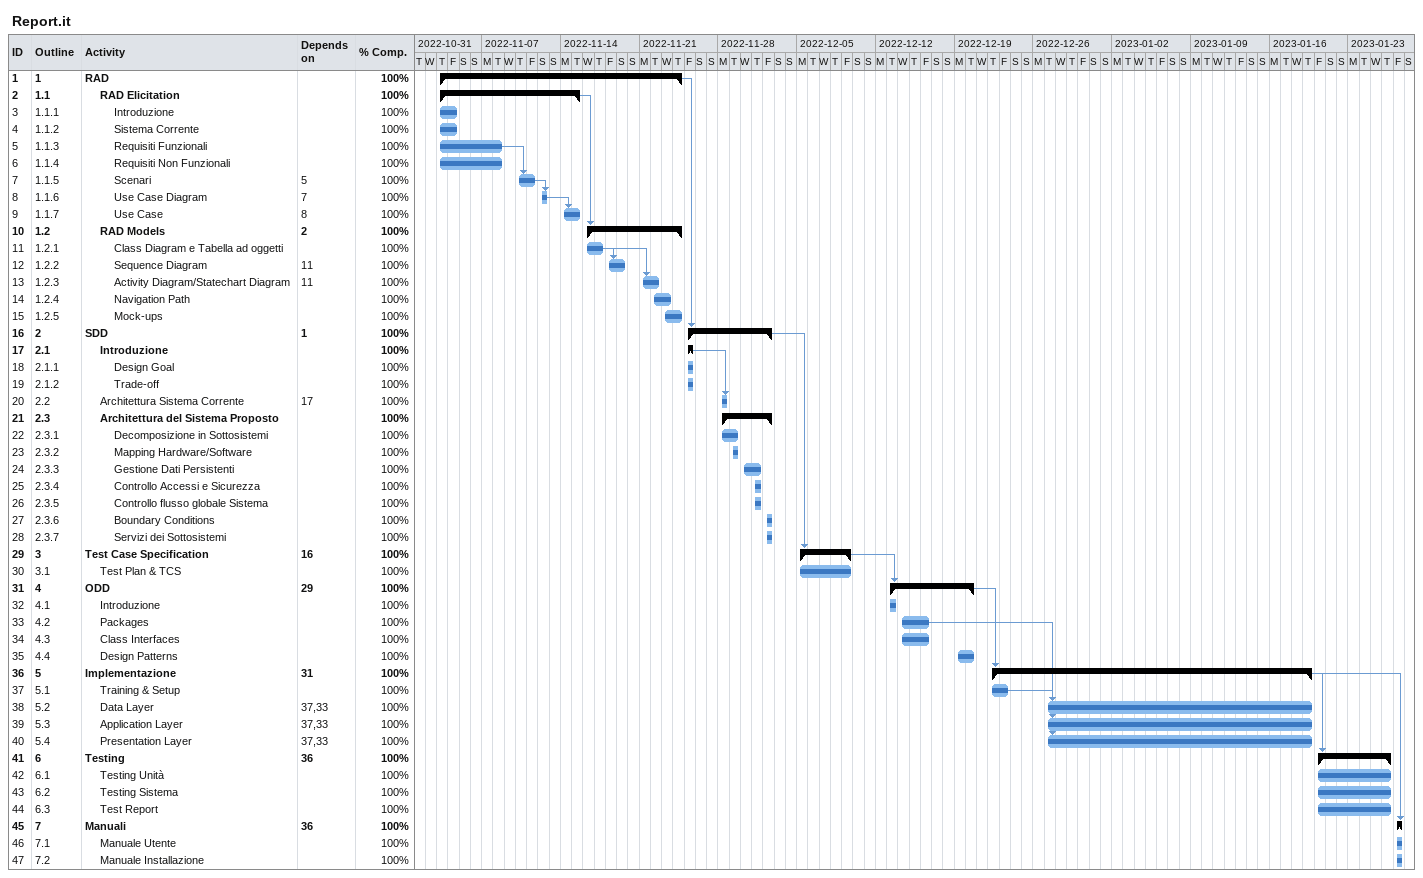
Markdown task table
Report.it

| ID | WBS | Task | Start | Finish | Predecessors | % complete |
|---|---|---|---|---|---|---|
| 1 | 1 | **RAD** | 2022-11-03 | 2022-11-24 |  | 100 |
| 2 | 1.1 | **RAD Elicitation** | 2022-11-03 | 2022-11-15 |  | 100 |
| 3 | 1.1.1 | Introduzione | 2022-11-03 | 2022-11-04 |  | 100 |
| 4 | 1.1.2 | Sistema Corrente | 2022-11-03 | 2022-11-04 |  | 100 |
| 5 | 1.1.3 | Requisiti Funzionali | 2022-11-03 | 2022-11-08 |  | 100 |
| 6 | 1.1.4 | Requisiti Non Funzionali | 2022-11-03 | 2022-11-08 |  | 100 |
| 7 | 1.1.5 | Scenari | 2022-11-10 | 2022-11-11 | 5 | 100 |
| 8 | 1.1.6 | Use Case Diagram | 2022-11-12 | 2022-11-12 | 7 | 100 |
| 9 | 1.1.7 | Use Case | 2022-11-14 | 2022-11-15 | 8 | 100 |
| 10 | 1.2 | **RAD Models** | 2022-11-16 | 2022-11-24 | 2 | 100 |
| 11 | 1.2.1 | Class Diagram e Tabella ad oggetti | 2022-11-16 | 2022-11-17 |  | 100 |
| 12 | 1.2.2 | Sequence Diagram | 2022-11-18 | 2022-11-19 | 11 | 100 |
| 13 | 1.2.3 | Activity Diagram/Statechart Diagram | 2022-11-21 | 2022-11-22 | 11 | 100 |
| 14 | 1.2.4 | Navigation Path | 2022-11-22 | 2022-11-23 |  | 100 |
| 15 | 1.2.5 | Mock-ups | 2022-11-23 | 2022-11-24 |  | 100 |
| 16 | 2 | **SDD** | 2022-11-25 | 2022-12-02 | 1 | 100 |
| 17 | 2.1 | **Introduzione** | 2022-11-25 | 2022-11-25 |  | 100 |
| 18 | 2.1.1 | Design Goal | 2022-11-25 | 2022-11-25 |  | 100 |
| 19 | 2.1.2 | Trade-off | 2022-11-25 | 2022-11-25 |  | 100 |
| 20 | 2.2 | Architettura Sistema Corrente | 2022-11-28 | 2022-11-28 | 17 | 100 |
| 21 | 2.3 | **Architettura del Sistema Proposto** | 2022-11-28 | 2022-12-02 |  | 100 |
| 22 | 2.3.1 | Decomposizione in Sottosistemi | 2022-11-28 | 2022-11-29 |  | 100 |
| 23 | 2.3.2 | Mapping Hardware/Software | 2022-11-29 | 2022-11-29 |  | 100 |
| 24 | 2.3.3 | Gestione Dati Persistenti | 2022-11-30 | 2022-12-01 |  | 100 |
| 25 | 2.3.4 | Controllo Accessi e Sicurezza | 2022-12-01 | 2022-12-01 |  | 100 |
| 26 | 2.3.5 | Controllo flusso globale Sistema | 2022-12-01 | 2022-12-01 |  | 100 |
| 27 | 2.3.6 | Boundary Conditions | 2022-12-02 | 2022-12-02 |  | 100 |
| 28 | 2.3.7 | Servizi dei Sottosistemi | 2022-12-02 | 2022-12-02 |  | 100 |
| 29 | 3 | **Test Case Specification** | 2022-12-05 | 2022-12-09 | 16 | 100 |
| 30 | 3.1 | Test Plan & TCS | 2022-12-05 | 2022-12-09 |  | 100 |
| 31 | 4 | **ODD** | 2022-12-13 | 2022-12-20 | 29 | 100 |
| 32 | 4.1 | Introduzione | 2022-12-13 | 2022-12-13 |  | 100 |
| 33 | 4.2 | Packages | 2022-12-14 | 2022-12-16 |  | 100 |
| 34 | 4.3 | Class Interfaces | 2022-12-14 | 2022-12-16 |  | 100 |
| 35 | 4.4 | Design Patterns | 2022-12-19 | 2022-12-20 |  | 100 |
| 36 | 5 | **Implementazione** | 2022-12-22 | 2023-01-19 | 31 | 100 |
| 37 | 5.1 | Training & Setup | 2022-12-22 | 2022-12-23 |  | 100 |
| 38 | 5.2 | Data Layer | 2022-12-27 | 2023-01-19 | 37, 33 | 100 |
| 39 | 5.3 | Application Layer | 2022-12-27 | 2023-01-19 | 37, 33 | 100 |
| 40 | 5.4 | Presentation Layer | 2022-12-27 | 2023-01-19 | 37, 33 | 100 |
| 41 | 6 | **Testing** | 2023-01-20 | 2023-01-26 | 36 | 100 |
| 42 | 6.1 | Testing Unità | 2023-01-20 | 2023-01-26 |  | 100 |
| 43 | 6.2 | Testing Sistema | 2023-01-20 | 2023-01-26 |  | 100 |
| 44 | 6.3 | Test Report | 2023-01-20 | 2023-01-26 |  | 100 |
| 45 | 7 | **Manuali** | 2023-01-27 | 2023-01-27 | 36 | 100 |
| 46 | 7.1 | Manuale Utente | 2023-01-27 | 2023-01-27 |  | 100 |
| 47 | 7.2 | Manuale Installazione | 2023-01-27 | 2023-01-27 |  | 100 |
